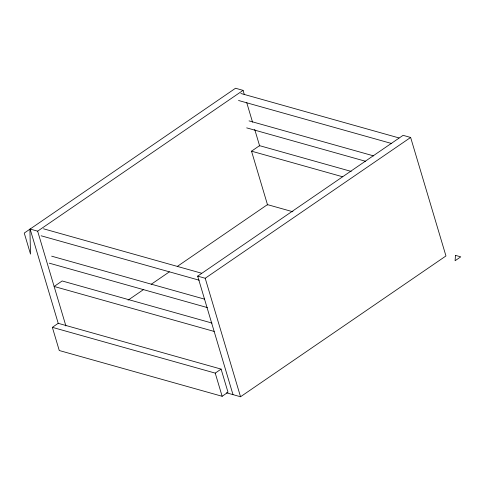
<?xml version="1.0" encoding="UTF-8"?>
<svg xmlns="http://www.w3.org/2000/svg" width="485" height="485" viewBox="0 0 485 485"><rect width="100%" height="100%" fill="white"/><g stroke="black" fill="none" stroke-linecap="round" stroke-linejoin="round"><path stroke-width="0.73" d="M58.333 323.701L30.112 229.047L235.534 88.246L243.07 90.362L244.361 94.696M30.112 229.047L37.648 231.169L243.07 90.362M267.581 205.028L251.521 151.168L259.554 145.658L351.207 171.417M52.356 327.339L58.218 323.319L221.093 369.097L228.005 392.268L222.142 396.287L59.261 350.516L52.356 327.339L215.231 373.117L221.093 369.097M128.095 300.148L143.718 289.436M151.217 284.295L169.344 271.873M177.468 266.307L267.459 204.621L292.916 211.775M233 394.638L197.674 276.141L403.102 135.333L410.631 137.455L445.957 255.953L240.536 396.754L226.453 392.795M197.674 276.141L205.21 278.257L410.631 137.455M240.881 93.496L398.967 137.922M238.523 100.486L391.516 143.481M249.041 120.88L373.62 155.891M246.689 127.876L365.441 161.244M251.521 151.168L342.446 176.722M43.486 228.793L201.578 273.219M41.134 235.789L199.226 280.215M51.652 256.177L204.646 299.172M49.3 263.173L207.392 307.599M212.012 323.071L62.165 280.96L54.132 286.465L214.158 331.437M246.732 102.644L252.546 122.153M254.704 129.38L259.657 145.997M205.21 278.257L240.536 396.754M215.231 373.117L222.142 396.287M37.648 231.169L65.905 325.962M455.457 255.365L455.106 260.724L460.75 256.856L455.457 255.365M29.894 229.199L24.25 233.067L30.531 254.134L29.894 229.199"/></g></svg>
